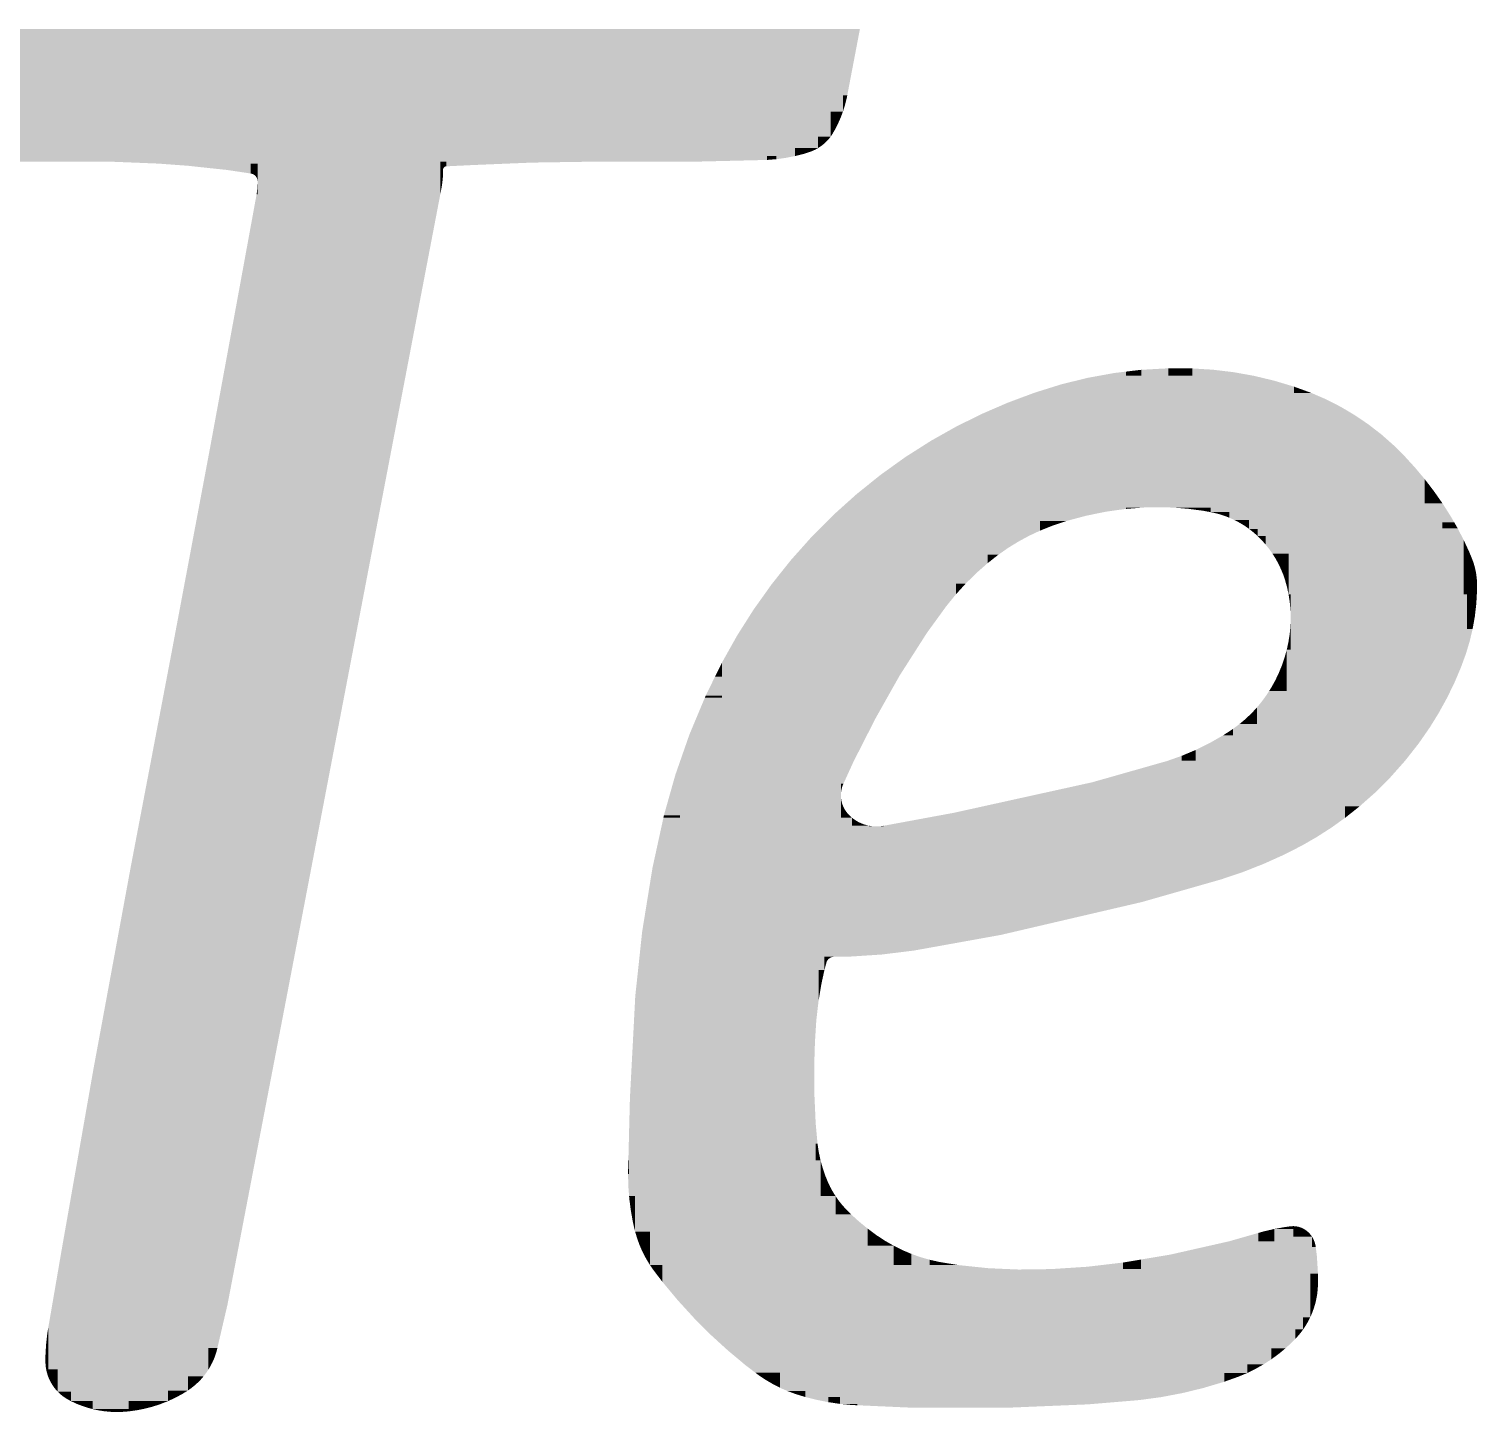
# Model space of a CAD drawing. Extents: x 149 to 8866, y 149 to 4853.
# Drawn here: x 5111.16 to 5149.4, y 4638.49 to 4675 of the extents above; entities that cross this region are included whole.
import ezdxf

# ---------------------------------------------------------------- set-up
doc = ezdxf.new("R2010")
doc.units = 0
doc.layers.add('L1D0', color=1, linetype='CONTINUOUS')

msp = doc.modelspace()

# ---------------------------------------------------------------- linework, layer by layer
at = {"layer": 'L1D0'}
for points in [[(5107.4, 4673.164), (5107.4, 4675), (5114.575, 4673.164), (5114.575, 4675)], [(5114.575, 4671.446), (5114.575, 4675), (5122.026, 4671.446), (5122.026, 4675)], [(5122.026, 4672.818), (5122.026, 4675), (5132.657, 4672.818), (5132.657, 4675)], [(5132.657, 4673.25), (5132.657, 4675), (5132.772, 4673.25), (5133.106, 4675)], [(5110.73, 4671.5), (5110.73, 4673.164), (5114.575, 4671.5), (5114.575, 4673.164)], [(5132.657, 4673.163), (5132.657, 4673.25), (5132.755, 4673.163), (5132.772, 4673.25)], [(5132.657, 4672.989), (5132.657, 4673.163), (5132.711, 4672.989), (5132.755, 4673.163)], [(5122.026, 4671.5), (5122.026, 4672.818), (5126.278, 4671.5), (5126.278, 4672.818)], [(5126.278, 4671.5), (5126.278, 4672.818), (5128.896, 4671.5), (5128.896, 4672.818)], [(5128.896, 4672.157), (5128.896, 4672.818), (5132.332, 4672.157), (5132.332, 4672.818)], [(5132.332, 4672.651), (5132.332, 4672.818), (5132.594, 4672.651), (5132.657, 4672.818)], [(5132.657, 4672.818), (5132.657, 4672.989), (5132.711, 4672.989)], [(5132.332, 4672.488), (5132.332, 4672.651), (5132.522, 4672.488), (5132.594, 4672.651)], [(5132.332, 4672.329), (5132.332, 4672.488), (5132.44, 4672.329), (5132.522, 4672.488)], [(5132.332, 4672.252), (5132.332, 4672.329), (5132.394, 4672.252), (5132.44, 4672.329)], [(5128.896, 4671.542), (5128.896, 4672.157), (5130.648, 4671.542), (5130.648, 4672.157)], [(5130.648, 4671.854), (5130.648, 4672.157), (5131.999, 4671.854), (5131.999, 4672.157)], [(5131.999, 4672.097), (5131.999, 4672.157), (5132.286, 4672.097), (5132.332, 4672.157)], [(5131.999, 4672.041), (5131.999, 4672.097), (5132.235, 4672.041), (5132.286, 4672.097)], [(5131.999, 4671.989), (5131.999, 4672.041), (5132.181, 4671.989), (5132.235, 4672.041)], [(5131.999, 4671.94), (5131.999, 4671.989), (5132.123, 4671.94), (5132.181, 4671.989)], [(5131.999, 4671.854), (5131.999, 4671.94), (5132.062, 4671.895), (5132.123, 4671.94)], [(5132.332, 4672.157), (5132.332, 4672.252), (5132.375, 4672.219), (5132.394, 4672.252)], [(5130.648, 4671.645), (5130.648, 4671.854), (5131.395, 4671.645), (5131.395, 4671.854)], [(5130.648, 4671.542), (5130.648, 4671.645), (5130.899, 4671.562), (5130.899, 4671.645)], [(5130.899, 4671.562), (5130.899, 4671.645), (5131.148, 4671.597), (5131.395, 4671.645)], [(5131.395, 4671.746), (5131.395, 4671.854), (5131.759, 4671.746), (5131.759, 4671.854)], [(5131.395, 4671.645), (5131.395, 4671.746), (5131.639, 4671.707), (5131.759, 4671.746)], [(5131.759, 4671.785), (5131.759, 4671.854), (5131.865, 4671.785), (5131.865, 4671.854)], [(5131.759, 4671.746), (5131.759, 4671.785), (5131.794, 4671.757), (5131.865, 4671.785)], [(5131.865, 4671.785), (5131.865, 4671.854), (5131.933, 4671.817), (5131.999, 4671.854)], [(5114.575, 4671.446), (5114.179, 4671.462), (5114.575, 4671.5), (5113.239, 4671.5)], [(5115.761, 4671.345), (5115.366, 4671.388), (5115.761, 4671.446), (5114.575, 4671.446)], [(5116.392, 4671.278), (5115.761, 4671.345), (5116.392, 4671.446), (5115.761, 4671.446)], [(5117.02, 4671.184), (5116.392, 4671.278), (5117.02, 4671.446), (5116.392, 4671.446)], [(5117.02, 4671.184), (5117.02, 4671.446), (5117.2, 4671.184), (5117.2, 4671.446)], [(5117.068, 4671.171), (5117.037, 4671.181), (5117.068, 4671.184), (5117.02, 4671.184)], [(5117.068, 4671.171), (5117.068, 4671.184), (5117.099, 4671.171), (5117.099, 4671.184)], [(5117.099, 4671.156), (5117.068, 4671.171), (5117.099, 4671.171)], [(5117.099, 4671.156), (5117.099, 4671.184), (5117.2, 4671.156), (5117.2, 4671.184)], [(5117.2, 4670.633), (5117.2, 4671.446), (5122.026, 4670.633), (5122.026, 4671.446)], [(5122.026, 4671.373), (5122.026, 4671.5), (5122.183, 4671.373), (5122.183, 4671.5)], [(5122.026, 4671.332), (5122.026, 4671.373), (5122.112, 4671.332), (5122.112, 4671.373)], [(5122.026, 4671.315), (5122.026, 4671.332), (5122.104, 4671.315), (5122.112, 4671.332)], [(5122.026, 4671.296), (5122.026, 4671.315), (5122.1, 4671.296), (5122.104, 4671.315)], [(5122.026, 4671.221), (5122.026, 4671.296), (5122.1, 4671.221), (5122.1, 4671.296)], [(5122.026, 4671.088), (5122.026, 4671.221), (5122.094, 4671.088), (5122.1, 4671.221)], [(5122.112, 4671.359), (5122.112, 4671.373), (5122.138, 4671.359), (5122.138, 4671.373)], [(5122.112, 4671.347), (5122.112, 4671.359), (5122.124, 4671.347), (5122.138, 4671.359)], [(5122.112, 4671.332), (5122.112, 4671.347), (5122.124, 4671.347)], [(5122.138, 4671.359), (5122.138, 4671.373), (5122.155, 4671.368), (5122.173, 4671.373)], [(5122.183, 4671.373), (5122.183, 4671.5), (5122.9, 4671.408), (5122.9, 4671.5)], [(5122.9, 4671.408), (5122.9, 4671.5), (5123.618, 4671.438), (5123.618, 4671.5)], [(5123.618, 4671.438), (5123.618, 4671.5), (5124.452, 4671.472), (5124.452, 4671.5)], [(5124.452, 4671.472), (5124.452, 4671.5), (5125.286, 4671.485), (5126.278, 4671.5)], [(5128.896, 4671.5), (5128.896, 4671.542), (5130.522, 4671.539), (5130.648, 4671.542)], [(5117.126, 4671.136), (5117.099, 4671.156), (5117.2, 4671.136), (5117.2, 4671.156)], [(5117.15, 4671.113), (5117.126, 4671.136), (5117.2, 4671.113), (5117.2, 4671.136)], [(5117.169, 4671.086), (5117.15, 4671.113), (5117.2, 4671.086), (5117.2, 4671.113)], [(5117.185, 4671.056), (5117.169, 4671.086), (5117.2, 4671.056), (5117.2, 4671.086)], [(5117.176, 4670.633), (5117.192, 4670.769), (5117.2, 4670.633), (5117.2, 4670.906)], [(5117.194, 4671.024), (5117.185, 4671.056), (5117.2, 4671.024), (5117.2, 4671.056)], [(5117.2, 4670.991), (5117.194, 4671.024), (5117.2, 4671.024)], [(5122.026, 4670.955), (5122.026, 4671.088), (5122.081, 4670.955), (5122.094, 4671.088)], [(5122.026, 4670.825), (5122.026, 4670.955), (5122.062, 4670.825), (5122.081, 4670.955)], [(5122.026, 4670.633), (5122.026, 4670.825), (5122.05, 4670.759), (5122.062, 4670.825)], [(5116.771, 4668.425), (5117.163, 4670.566), (5121.603, 4668.425), (5122.013, 4670.566)], [(5117.163, 4670.566), (5117.176, 4670.633), (5122.013, 4670.566), (5122.026, 4670.633)], [(5116.378, 4666.285), (5116.771, 4668.425), (5121.194, 4666.285), (5121.603, 4668.425)], [(5115.93, 4663.853), (5116.378, 4666.285), (5120.728, 4663.853), (5121.194, 4666.285)], [(5139.118, 4665.789), (5139.823, 4665.917), (5140.131, 4665.789), (5140.131, 4665.954)], [(5140.131, 4665.843), (5140.131, 4665.954), (5140.534, 4665.843), (5140.534, 4666.002)], [(5140.131, 4664.558), (5140.131, 4665.843), (5143.508, 4664.558), (5143.508, 4665.843)], [(5140.534, 4665.843), (5140.534, 4666.002), (5141.249, 4665.843), (5141.249, 4666.041)], [(5141.249, 4665.843), (5141.249, 4666.041), (5141.607, 4665.843), (5141.607, 4666.04)], [(5141.607, 4665.843), (5141.607, 4666.04), (5141.88, 4665.843), (5141.88, 4666.038)], [(5141.88, 4665.843), (5141.88, 4666.038), (5142.427, 4665.843), (5142.427, 4666.004)], [(5142.427, 4665.843), (5142.427, 4666.004), (5143.508, 4665.843), (5142.97, 4665.939)], [(5143.508, 4665.558), (5143.508, 4665.843), (5144.565, 4665.558), (5144.041, 4665.715)], [(5137.72, 4665.398), (5138.081, 4665.511), (5138.423, 4665.398), (5138.423, 4665.618)], [(5138.423, 4665.398), (5138.423, 4665.618), (5139.118, 4665.398), (5139.118, 4665.789)], [(5139.118, 4665.398), (5139.118, 4665.789), (5140.131, 4665.398), (5140.131, 4665.789)], [(5143.508, 4665.219), (5143.508, 4665.558), (5144.565, 4665.219), (5144.565, 4665.558)], [(5144.565, 4665.391), (5144.565, 4665.558), (5145.025, 4665.391), (5144.822, 4665.465)], [(5136.317, 4664.834), (5137.011, 4665.134), (5137.72, 4664.834), (5137.72, 4665.398)], [(5137.72, 4664.498), (5137.72, 4665.398), (5140.131, 4664.498), (5140.131, 4665.398)], [(5143.508, 4664.558), (5143.508, 4665.219), (5145.422, 4664.558), (5145.422, 4665.219)], [(5144.565, 4665.219), (5144.565, 4665.391), (5145.422, 4665.219), (5145.025, 4665.391)], [(5145.422, 4664.801), (5145.422, 4665.219), (5146.178, 4664.801), (5145.806, 4665.022)], [(5135.64, 4664.498), (5136.317, 4664.834), (5137.72, 4664.498), (5137.72, 4664.834)], [(5145.422, 4664.558), (5145.422, 4664.801), (5146.536, 4664.558), (5146.178, 4664.801)], [(5134.662, 4663.924), (5134.981, 4664.127), (5135.64, 4663.924), (5135.64, 4664.498)], [(5135.64, 4663.232), (5135.64, 4664.498), (5140.131, 4663.232), (5140.131, 4664.498)], [(5140.131, 4663.118), (5140.131, 4664.558), (5146.536, 4663.118), (5146.536, 4664.558)], [(5146.536, 4664.007), (5146.536, 4664.558), (5147.201, 4664.007), (5146.877, 4664.293)], [(5134.318, 4663.706), (5134.662, 4663.924), (5135.64, 4663.706), (5135.64, 4663.924)], [(5146.536, 4663.714), (5146.536, 4664.007), (5147.494, 4663.714), (5147.201, 4664.007)], [(5115.862, 4663.491), (5115.93, 4663.853), (5120.659, 4663.491), (5120.728, 4663.853)], [(5133.656, 4663.232), (5134.318, 4663.706), (5135.64, 4663.232), (5135.64, 4663.706)], [(5146.536, 4663.422), (5146.536, 4663.714), (5147.761, 4663.422), (5147.494, 4663.714)], [(5115.473, 4661.422), (5115.862, 4663.491), (5120.262, 4661.422), (5120.659, 4663.491)], [(5132.634, 4662.375), (5133.02, 4662.721), (5133.656, 4662.375), (5133.656, 4663.232)], [(5133.656, 4662.375), (5133.656, 4663.232), (5135.644, 4662.375), (5135.644, 4663.232)], [(5135.644, 4662.33), (5135.644, 4663.232), (5140.131, 4662.33), (5140.131, 4663.232)], [(5146.536, 4663.118), (5146.536, 4663.422), (5148.016, 4663.118), (5147.761, 4663.422)], [(5140.131, 4662.366), (5140.131, 4663.118), (5140.594, 4662.366), (5140.594, 4663.118)], [(5140.594, 4662.366), (5140.594, 4663.118), (5140.989, 4662.375), (5140.989, 4663.118)], [(5141.384, 4662.364), (5140.989, 4662.375), (5141.384, 4663.118), (5140.989, 4663.118)], [(5141.384, 4662.364), (5141.384, 4663.118), (5142.364, 4662.364), (5142.364, 4663.118)], [(5142.364, 4662.244), (5142.364, 4663.118), (5144.423, 4662.244), (5144.423, 4663.118)], [(5144.423, 4662.478), (5144.423, 4663.118), (5148.016, 4662.478), (5148.016, 4663.118)], [(5148.016, 4662.803), (5148.016, 4663.118), (5148.258, 4662.803), (5148.137, 4662.961)], [(5148.016, 4662.478), (5148.016, 4662.803), (5148.486, 4662.478), (5148.258, 4662.803)], [(5144.423, 4661.51), (5144.423, 4662.478), (5148.486, 4661.51), (5148.486, 4662.478)], [(5148.486, 4661.972), (5148.486, 4662.478), (5148.799, 4661.972), (5148.699, 4662.143)], [(5131.838, 4661.6), (5132.414, 4662.177), (5132.634, 4661.6), (5132.634, 4662.375)], [(5132.634, 4661.6), (5132.634, 4662.375), (5135.644, 4661.6), (5135.644, 4662.375)], [(5135.644, 4661.62), (5135.644, 4662.33), (5137.574, 4661.62), (5137.574, 4662.33)], [(5137.574, 4661.62), (5137.574, 4662.33), (5137.863, 4661.756), (5137.863, 4662.33)], [(5137.863, 4662.011), (5137.863, 4662.33), (5138.563, 4662.011), (5138.563, 4662.33)], [(5137.863, 4661.875), (5137.863, 4662.011), (5138.159, 4661.875), (5138.159, 4662.011)], [(5138.159, 4661.875), (5138.159, 4662.011), (5138.311, 4661.926), (5138.563, 4662.011)], [(5138.563, 4662.011), (5138.563, 4662.33), (5139.079, 4662.149), (5139.079, 4662.33)], [(5139.079, 4662.149), (5139.079, 4662.33), (5139.602, 4662.256), (5140.131, 4662.33)], [(5140.131, 4662.33), (5140.131, 4662.366), (5140.397, 4662.35), (5140.594, 4662.366)], [(5141.778, 4662.332), (5141.384, 4662.364), (5141.778, 4662.364)], [(5142.17, 4662.28), (5141.778, 4662.332), (5142.17, 4662.364), (5141.778, 4662.364)], [(5142.364, 4662.244), (5142.17, 4662.28), (5142.364, 4662.364), (5142.17, 4662.364)], [(5142.581, 4662.194), (5142.437, 4662.23), (5142.581, 4662.244), (5142.364, 4662.244)], [(5142.581, 4662.194), (5142.581, 4662.244), (5142.862, 4662.194), (5142.862, 4662.244)], [(5142.723, 4662.149), (5142.581, 4662.194), (5142.862, 4662.149), (5142.862, 4662.194)], [(5142.862, 4662.096), (5142.723, 4662.149), (5142.862, 4662.149)], [(5142.862, 4662.096), (5142.862, 4662.244), (5143.379, 4662.096), (5143.379, 4662.244)], [(5142.998, 4662.035), (5142.862, 4662.096), (5143.379, 4662.035), (5143.379, 4662.096)], [(5143.129, 4661.965), (5142.998, 4662.035), (5143.379, 4661.965), (5143.379, 4662.035)], [(5143.379, 4661.803), (5143.379, 4662.244), (5144.423, 4661.803), (5144.423, 4662.244)], [(5135.644, 4661.301), (5135.644, 4661.62), (5137.021, 4661.301), (5137.021, 4661.62)], [(5137.021, 4661.301), (5137.021, 4661.62), (5137.293, 4661.468), (5137.574, 4661.62)], [(5137.863, 4661.756), (5137.863, 4661.875), (5138.159, 4661.875)], [(5143.257, 4661.888), (5143.129, 4661.965), (5143.379, 4661.888), (5143.379, 4661.965)], [(5143.379, 4661.803), (5143.257, 4661.888), (5143.379, 4661.888)], [(5143.608, 4661.613), (5143.496, 4661.711), (5143.608, 4661.803), (5143.379, 4661.803)], [(5143.608, 4661.613), (5143.608, 4661.803), (5144.423, 4661.613), (5144.423, 4661.803)], [(5143.816, 4661.391), (5143.715, 4661.505), (5143.816, 4661.613), (5143.608, 4661.613)], [(5143.816, 4661.391), (5143.816, 4661.613), (5144.423, 4661.391), (5144.423, 4661.613)], [(5148.486, 4661.82), (5148.486, 4661.972), (5148.886, 4661.82), (5148.799, 4661.972)], [(5148.486, 4661.51), (5148.486, 4661.82), (5149.047, 4661.51), (5148.886, 4661.82)], [(5114.94, 4658.586), (5115.473, 4661.422), (5119.719, 4658.586), (5120.262, 4661.422)], [(5131.294, 4660.99), (5131.567, 4661.295), (5131.838, 4660.99), (5131.838, 4661.6)], [(5131.838, 4660.077), (5131.838, 4661.6), (5135.644, 4660.077), (5135.644, 4661.6)], [(5135.644, 4660.897), (5135.644, 4661.301), (5136.478, 4660.897), (5136.478, 4661.301)], [(5136.478, 4661.118), (5136.478, 4661.301), (5136.759, 4661.118), (5137.021, 4661.301)], [(5143.912, 4661.271), (5143.816, 4661.391), (5144.423, 4661.271), (5144.423, 4661.391)], [(5144, 4661.146), (5143.912, 4661.271), (5144.423, 4661.146), (5144.423, 4661.271)], [(5144.423, 4660.077), (5144.423, 4661.51), (5149.047, 4660.077), (5149.047, 4661.51)], [(5149.047, 4661.194), (5149.047, 4661.51), (5149.194, 4661.194)], [(5130.781, 4660.348), (5131.294, 4660.99), (5131.838, 4660.348), (5131.838, 4660.99)], [(5135.644, 4660.636), (5135.644, 4660.897), (5136.181, 4660.636), (5136.478, 4660.897)], [(5136.478, 4660.897), (5136.478, 4661.118), (5136.633, 4661.019), (5136.759, 4661.118)], [(5144.082, 4661.015), (5144, 4661.146), (5144.423, 4661.015), (5144.423, 4661.146)], [(5144.156, 4660.881), (5144.082, 4661.015), (5144.423, 4660.881), (5144.423, 4661.015)], [(5144.221, 4660.742), (5144.156, 4660.881), (5144.423, 4660.742), (5144.423, 4660.881)], [(5149.047, 4661.032), (5149.047, 4661.194), (5149.26, 4661.032), (5149.194, 4661.194)], [(5149.047, 4660.984), (5149.047, 4661.032), (5149.28, 4660.984), (5149.26, 4661.032)], [(5149.047, 4660.885), (5149.047, 4660.984), (5149.314, 4660.885), (5149.28, 4660.984)], [(5149.047, 4660.784), (5149.047, 4660.885), (5149.343, 4660.784), (5149.314, 4660.885)], [(5135.644, 4660.359), (5135.644, 4660.636), (5135.9, 4660.359), (5136.181, 4660.636)], [(5144.28, 4660.601), (5144.221, 4660.742), (5144.423, 4660.601), (5144.423, 4660.742)], [(5144.33, 4660.455), (5144.28, 4660.601), (5144.423, 4660.455), (5144.423, 4660.601)], [(5149.047, 4660.682), (5149.047, 4660.784), (5149.366, 4660.682), (5149.343, 4660.784)], [(5149.047, 4660.579), (5149.047, 4660.682), (5149.383, 4660.579), (5149.366, 4660.682)], [(5149.047, 4660.476), (5149.047, 4660.579), (5149.394, 4660.476), (5149.383, 4660.579)], [(5149.047, 4660.371), (5149.047, 4660.476), (5149.4, 4660.371), (5149.394, 4660.476)], [(5130.588, 4660.077), (5130.781, 4660.348), (5131.838, 4660.077), (5131.838, 4660.348)], [(5135.644, 4660.077), (5135.644, 4660.359), (5135.9, 4660.359)], [(5144.35, 4660.382), (5144.33, 4660.455), (5144.423, 4660.382), (5144.423, 4660.455)], [(5144.379, 4660.281), (5144.35, 4660.382), (5144.423, 4660.281), (5144.423, 4660.382)], [(5144.423, 4660.077), (5144.379, 4660.281), (5144.423, 4660.281)], [(5149.047, 4660.152), (5149.047, 4660.371), (5149.4, 4660.152), (5149.4, 4660.371)], [(5149.047, 4660.077), (5149.047, 4660.152), (5149.395, 4660.077), (5149.4, 4660.152)], [(5129.865, 4658.988), (5130.305, 4659.681), (5130.588, 4658.988), (5130.588, 4660.077)], [(5130.588, 4658.988), (5130.588, 4660.077), (5134.831, 4658.988), (5134.831, 4660.077)], [(5134.831, 4660.066), (5134.831, 4660.077), (5135.634, 4660.066), (5135.644, 4660.077)], [(5134.831, 4659.76), (5134.831, 4660.066), (5135.385, 4659.76), (5135.634, 4660.066)], [(5134.831, 4659.599), (5134.831, 4659.76), (5135.269, 4659.599), (5135.385, 4659.76)], [(5144.455, 4659.87), (5144.423, 4660.077), (5144.48, 4659.87), (5144.48, 4660.077)], [(5144.474, 4659.662), (5144.455, 4659.87), (5144.48, 4659.662), (5144.48, 4659.87)], [(5144.48, 4658.612), (5144.48, 4660.077), (5149.139, 4658.612), (5149.139, 4660.077)], [(5149.139, 4659.819), (5149.139, 4660.077), (5149.38, 4659.819), (5149.395, 4660.077)], [(5149.139, 4659.487), (5149.139, 4659.819), (5149.342, 4659.487), (5149.38, 4659.819)], [(5134.831, 4658.988), (5134.831, 4659.599), (5134.876, 4659.058), (5135.269, 4659.599)], [(5144.455, 4659.034), (5144.473, 4659.243), (5144.48, 4659.034), (5144.48, 4659.452)], [(5144.48, 4659.452), (5144.474, 4659.662), (5144.48, 4659.662)], [(5149.139, 4659.158), (5149.139, 4659.487), (5149.283, 4659.158), (5149.342, 4659.487)], [(5129.463, 4658.272), (5129.865, 4658.988), (5133.826, 4658.272), (5133.826, 4658.988)], [(5133.826, 4657.347), (5133.826, 4658.988), (5134.155, 4657.93), (5134.831, 4658.988)], [(5144.438, 4658.932), (5144.455, 4659.034), (5144.48, 4658.932), (5144.48, 4659.034)], [(5149.139, 4658.612), (5149.139, 4659.158), (5149.206, 4658.834), (5149.283, 4659.158)], [(5114.49, 4656.223), (5114.94, 4658.586), (5119.266, 4656.223), (5119.719, 4658.586)], [(5144.248, 4658.199), (5144.318, 4658.404), (5144.376, 4658.199), (5144.376, 4658.612)], [(5144.376, 4658.612), (5144.422, 4658.824), (5144.48, 4658.612), (5144.48, 4658.824)], [(5144.376, 4657.093), (5144.376, 4658.612), (5148.472, 4657.093), (5148.472, 4658.612)], [(5144.422, 4658.824), (5144.438, 4658.932), (5144.48, 4658.824), (5144.48, 4658.932)], [(5148.472, 4658.514), (5148.472, 4658.612), (5149.11, 4658.514), (5149.139, 4658.612)], [(5129.282, 4657.904), (5129.463, 4658.272), (5129.463, 4657.904)], [(5129.463, 4657.347), (5129.463, 4658.272), (5133.826, 4657.347), (5133.826, 4658.272)], [(5144.166, 4657.998), (5144.248, 4658.199), (5144.376, 4657.998), (5144.376, 4658.199)], [(5148.472, 4658.358), (5148.472, 4658.514), (5149.053, 4658.358), (5149.11, 4658.514)], [(5148.472, 4658.148), (5148.472, 4658.358), (5148.976, 4658.148), (5149.053, 4658.358)], [(5129.035, 4657.402), (5129.282, 4657.904), (5129.463, 4657.402), (5129.463, 4657.904)], [(5143.968, 4657.613), (5144.073, 4657.803), (5144.376, 4657.613), (5144.376, 4657.803)], [(5144.073, 4657.803), (5144.166, 4657.998), (5144.376, 4657.803), (5144.376, 4657.998)], [(5148.472, 4657.737), (5148.472, 4658.148), (5148.802, 4657.737), (5148.976, 4658.148)], [(5143.729, 4657.259), (5143.853, 4657.431), (5144.376, 4657.259), (5144.376, 4657.431)], [(5143.853, 4657.431), (5143.91, 4657.522), (5144.376, 4657.431), (5144.376, 4657.522)], [(5143.91, 4657.522), (5143.968, 4657.613), (5144.376, 4657.522), (5144.376, 4657.613)], [(5148.472, 4657.093), (5148.472, 4657.737), (5148.606, 4657.336), (5148.802, 4657.737)], [(5128.603, 4656.37), (5129.012, 4657.347), (5132.936, 4656.37), (5132.936, 4657.347)], [(5129.012, 4657.347), (5129.035, 4657.402), (5129.463, 4657.347), (5129.463, 4657.402)], [(5132.936, 4655.656), (5132.936, 4657.347), (5133.514, 4656.792), (5133.826, 4657.347)], [(5143.294, 4656.789), (5143.449, 4656.937), (5143.594, 4656.789), (5143.594, 4657.093)], [(5143.594, 4657.093), (5143.729, 4657.259), (5144.376, 4657.093), (5144.376, 4657.259)], [(5143.594, 4655.681), (5143.594, 4657.093), (5147.501, 4655.681), (5147.501, 4657.093)], [(5147.501, 4656.946), (5147.501, 4657.093), (5148.391, 4656.946), (5148.472, 4657.093)], [(5142.96, 4656.524), (5143.131, 4656.651), (5143.594, 4656.524), (5143.594, 4656.651)], [(5143.131, 4656.651), (5143.294, 4656.789), (5143.594, 4656.651), (5143.594, 4656.789)], [(5147.501, 4656.566), (5147.501, 4656.946), (5148.157, 4656.566), (5148.391, 4656.946)], [(5128.354, 4655.656), (5128.603, 4656.37), (5132.936, 4655.656), (5132.936, 4656.37)], [(5141.975, 4655.967), (5142.343, 4656.149), (5142.699, 4655.967), (5142.699, 4656.352)], [(5142.699, 4656.352), (5142.87, 4656.465), (5142.96, 4656.352), (5142.96, 4656.524)], [(5142.699, 4655.967), (5142.699, 4656.352), (5143.594, 4655.967), (5143.594, 4656.352)], [(5142.96, 4656.352), (5142.96, 4656.524), (5143.594, 4656.352), (5143.594, 4656.524)], [(5147.501, 4656.383), (5147.501, 4656.566), (5148.03, 4656.383), (5148.157, 4656.566)], [(5147.501, 4655.681), (5147.501, 4656.383), (5147.863, 4656.142), (5148.03, 4656.383)], [(5114.4, 4655.75), (5114.49, 4656.223), (5119.175, 4655.75), (5119.266, 4656.223)], [(5141.597, 4655.681), (5141.597, 4655.808), (5141.975, 4655.681), (5141.975, 4655.967)], [(5141.975, 4655.681), (5141.975, 4655.967), (5143.594, 4655.681), (5143.594, 4655.967)], [(5113.855, 4652.891), (5114.4, 4655.75), (5118.628, 4652.891), (5119.175, 4655.75)], [(5128.07, 4654.733), (5128.234, 4655.313), (5128.354, 4654.733), (5128.354, 4655.656)], [(5128.354, 4654.174), (5128.354, 4655.656), (5132.605, 4654.174), (5132.605, 4655.656)], [(5132.605, 4655.076), (5132.605, 4655.656), (5132.671, 4655.076), (5132.936, 4655.656)], [(5139.239, 4655.112), (5141.013, 4655.616), (5141.013, 4655.112)], [(5141.013, 4655.616), (5141.211, 4655.672), (5141.597, 4655.616), (5141.597, 4655.808)], [(5141.013, 4655.112), (5141.013, 4655.616), (5141.597, 4655.112), (5141.597, 4655.616)], [(5141.597, 4654.174), (5141.597, 4655.681), (5145.916, 4654.174), (5145.916, 4655.681)], [(5145.916, 4655.243), (5145.916, 4655.681), (5147.112, 4655.243), (5147.501, 4655.681)], [(5137.438, 4654.174), (5137.438, 4654.715), (5139.239, 4654.174), (5139.239, 4655.112)], [(5139.239, 4654.174), (5139.239, 4655.112), (5141.597, 4654.174), (5141.597, 4655.112)], [(5145.916, 4654.828), (5145.916, 4655.243), (5146.697, 4654.828), (5147.112, 4655.243)], [(5127.93, 4654.236), (5128.07, 4654.733), (5128.354, 4654.236), (5128.354, 4654.733)], [(5132.605, 4655.047), (5132.605, 4655.076), (5132.658, 4655.047), (5132.671, 4655.076)], [(5132.605, 4654.986), (5132.605, 4655.047), (5132.637, 4654.986), (5132.658, 4655.047)], [(5132.605, 4654.924), (5132.605, 4654.986), (5132.62, 4654.924), (5132.637, 4654.986)], [(5132.605, 4654.797), (5132.605, 4654.924), (5132.61, 4654.861), (5132.62, 4654.924)], [(5132.605, 4654.606), (5132.605, 4654.733), (5132.622, 4654.606), (5132.611, 4654.669)], [(5145.916, 4654.634), (5145.916, 4654.828), (5146.477, 4654.634), (5146.697, 4654.828)], [(5132.605, 4654.543), (5132.605, 4654.606), (5132.639, 4654.543), (5132.622, 4654.606)], [(5132.605, 4654.483), (5132.605, 4654.543), (5132.661, 4654.483), (5132.639, 4654.543)], [(5132.605, 4654.425), (5132.605, 4654.483), (5132.688, 4654.425), (5132.661, 4654.483)], [(5132.605, 4654.37), (5132.605, 4654.425), (5132.72, 4654.37), (5132.688, 4654.425)], [(5132.605, 4654.317), (5132.605, 4654.37), (5132.758, 4654.317), (5132.72, 4654.37)], [(5134.87, 4654.174), (5135.59, 4654.307), (5137.438, 4654.174), (5137.438, 4654.715)], [(5145.916, 4654.481), (5145.916, 4654.634), (5146.304, 4654.481), (5146.477, 4654.634)], [(5145.916, 4654.174), (5145.916, 4654.481), (5145.942, 4654.193), (5146.304, 4654.481)], [(5127.629, 4652.855), (5127.811, 4653.689), (5127.917, 4652.855), (5127.917, 4654.174)], [(5127.917, 4654.174), (5127.93, 4654.236), (5128.354, 4654.174), (5128.354, 4654.236)], [(5127.917, 4652.855), (5127.917, 4654.174), (5132.9, 4652.855), (5132.9, 4654.174)], [(5132.605, 4654.245), (5132.605, 4654.317), (5132.758, 4654.245), (5132.758, 4654.317)], [(5132.605, 4654.174), (5132.605, 4654.245), (5132.822, 4654.174), (5132.822, 4654.245)], [(5132.758, 4654.245), (5132.758, 4654.317), (5132.822, 4654.245), (5132.799, 4654.267)], [(5132.822, 4654.174), (5132.822, 4654.245), (5132.9, 4654.174), (5132.846, 4654.22)], [(5132.9, 4654.131), (5132.9, 4654.174), (5132.956, 4654.131)], [(5132.9, 4654.092), (5132.9, 4654.131), (5133.015, 4654.092), (5132.956, 4654.131)], [(5132.9, 4654.058), (5132.9, 4654.092), (5133.077, 4654.058), (5133.015, 4654.092)], [(5132.9, 4654.028), (5132.9, 4654.058), (5133.141, 4654.028), (5133.077, 4654.058)], [(5132.9, 4653.965), (5132.9, 4654.028), (5133.141, 4653.965), (5133.141, 4654.028)], [(5132.9, 4652.855), (5132.9, 4653.965), (5133.343, 4652.855), (5133.343, 4653.965)], [(5133.141, 4654.003), (5133.141, 4654.028), (5133.207, 4654.003)], [(5133.141, 4653.965), (5133.141, 4654.003), (5133.207, 4653.965), (5133.207, 4654.003)], [(5133.207, 4653.965), (5133.207, 4654.003), (5133.274, 4653.965), (5133.274, 4653.982)], [(5133.274, 4653.965), (5133.274, 4653.982), (5133.343, 4653.965)], [(5133.343, 4653.945), (5133.343, 4653.965), (5133.413, 4653.945), (5133.413, 4653.954)], [(5133.729, 4652.855), (5133.729, 4653.963), (5134.87, 4652.855), (5134.87, 4654.174)], [(5134.87, 4652.855), (5134.87, 4654.174), (5136.825, 4652.855), (5136.825, 4654.174)], [(5136.825, 4652.555), (5136.825, 4654.174), (5142.665, 4652.555), (5142.665, 4654.174)], [(5142.665, 4653.336), (5142.665, 4654.174), (5144.57, 4653.336), (5144.57, 4654.174)], [(5144.57, 4653.922), (5144.57, 4654.174), (5145.566, 4653.922), (5145.916, 4654.174)], [(5133.343, 4652.855), (5133.343, 4653.945), (5133.553, 4652.855), (5133.553, 4653.945)], [(5133.413, 4653.945), (5133.413, 4653.954), (5133.553, 4653.945), (5133.483, 4653.947)], [(5133.553, 4653.945), (5133.624, 4653.948), (5133.624, 4653.945)], [(5133.553, 4652.855), (5133.553, 4653.945), (5133.729, 4652.855), (5133.729, 4653.945)], [(5133.624, 4653.945), (5133.624, 4653.948), (5133.694, 4653.945), (5133.694, 4653.957)], [(5133.694, 4653.945), (5133.694, 4653.957), (5133.729, 4653.945), (5133.729, 4653.963)], [(5144.57, 4653.672), (5144.57, 4653.922), (5145.177, 4653.672), (5145.566, 4653.922)], [(5144.57, 4653.336), (5144.57, 4653.672), (5144.777, 4653.441), (5145.177, 4653.672)], [(5142.665, 4652.96), (5142.665, 4653.336), (5143.771, 4652.96), (5143.771, 4653.336)], [(5143.771, 4652.96), (5143.771, 4653.336), (5144.308, 4653.202), (5144.57, 4653.336)], [(5113.327, 4650.029), (5113.855, 4652.891), (5118.08, 4650.029), (5118.628, 4652.891)], [(5127.356, 4651.168), (5127.629, 4652.855), (5132.169, 4651.168), (5132.169, 4652.855)], [(5132.169, 4651.082), (5132.169, 4652.855), (5136.825, 4651.082), (5136.825, 4652.855)], [(5142.665, 4652.555), (5142.665, 4652.96), (5143.223, 4652.744), (5143.771, 4652.96)], [(5136.825, 4651.95), (5136.825, 4652.555), (5140.55, 4651.95), (5140.55, 4652.555)], [(5140.55, 4651.95), (5140.55, 4652.555), (5142.383, 4652.474), (5142.665, 4652.555)], [(5136.825, 4651.082), (5136.825, 4651.95), (5138.694, 4651.518), (5140.55, 4651.95)], [(5127.248, 4650.156), (5127.356, 4651.168), (5132.169, 4650.156), (5132.169, 4651.168)], [(5132.169, 4650.668), (5132.169, 4651.082), (5134.523, 4650.668), (5134.523, 4651.082)], [(5134.523, 4650.668), (5134.523, 4651.082), (5134.937, 4650.742), (5136.825, 4651.082)], [(5132.169, 4650.51), (5132.169, 4650.668), (5132.846, 4650.51), (5132.846, 4650.668)], [(5132.846, 4650.51), (5132.846, 4650.668), (5133.686, 4650.565), (5133.686, 4650.668)], [(5133.686, 4650.565), (5133.686, 4650.668), (5134.523, 4650.668)], [(5127.167, 4649.33), (5127.174, 4649.469), (5127.248, 4649.33), (5127.248, 4650.156)], [(5127.248, 4649.33), (5127.248, 4650.156), (5132.012, 4649.33), (5132.012, 4650.156)], [(5132.012, 4649.774), (5132.012, 4650.156), (5132.086, 4649.774), (5132.169, 4650.156)], [(5132.169, 4650.46), (5132.169, 4650.51), (5132.295, 4650.46), (5132.295, 4650.51)], [(5132.169, 4650.44), (5132.169, 4650.46), (5132.272, 4650.44), (5132.295, 4650.46)], [(5132.169, 4650.415), (5132.169, 4650.44), (5132.251, 4650.415), (5132.272, 4650.44)], [(5132.169, 4650.389), (5132.169, 4650.415), (5132.235, 4650.389), (5132.251, 4650.415)], [(5132.169, 4650.36), (5132.169, 4650.389), (5132.223, 4650.36), (5132.235, 4650.389)], [(5132.169, 4650.345), (5132.169, 4650.36), (5132.219, 4650.345), (5132.223, 4650.36)], [(5132.169, 4650.156), (5132.169, 4650.345), (5132.219, 4650.345)], [(5132.295, 4650.491), (5132.295, 4650.51), (5132.349, 4650.491), (5132.349, 4650.51)], [(5132.295, 4650.46), (5132.295, 4650.491), (5132.321, 4650.478), (5132.349, 4650.491)], [(5132.349, 4650.491), (5132.349, 4650.51), (5132.379, 4650.5), (5132.379, 4650.51)], [(5132.379, 4650.5), (5132.379, 4650.51), (5132.41, 4650.505), (5132.41, 4650.51)], [(5132.41, 4650.505), (5132.41, 4650.51), (5132.425, 4650.506), (5132.425, 4650.51)], [(5132.425, 4650.506), (5132.425, 4650.51), (5132.846, 4650.51)], [(5113.201, 4649.345), (5113.327, 4650.029), (5117.949, 4649.345), (5118.08, 4650.029)], [(5132.012, 4649.33), (5132.012, 4649.774), (5132.054, 4649.581), (5132.086, 4649.774)], [(5112.864, 4647.521), (5113.201, 4649.345), (5117.598, 4647.521), (5117.949, 4649.345)], [(5127.112, 4648.268), (5127.13, 4648.616), (5127.167, 4648.268), (5127.167, 4649.33)], [(5127.167, 4648.268), (5127.167, 4649.33), (5131.919, 4648.268), (5131.919, 4649.33)], [(5131.919, 4648.823), (5131.919, 4649.33), (5131.954, 4648.823), (5132.012, 4649.33)], [(5131.919, 4648.268), (5131.919, 4648.823), (5131.938, 4648.568), (5131.954, 4648.823)], [(5127.042, 4646.944), (5127.112, 4648.268), (5127.112, 4646.944)], [(5127.112, 4646.944), (5127.112, 4648.268), (5131.9, 4646.944), (5131.9, 4648.268)], [(5131.9, 4647.667), (5131.9, 4648.268), (5131.919, 4648.268)], [(5112.423, 4645.009), (5112.864, 4647.521), (5117.115, 4645.009), (5117.598, 4647.521)], [(5127.016, 4646.101), (5127.033, 4646.773), (5127.042, 4646.101), (5127.042, 4646.944)], [(5127.042, 4646.101), (5127.042, 4646.944), (5131.9, 4646.101), (5131.9, 4646.944)], [(5131.9, 4646.101), (5131.9, 4646.944), (5131.938, 4646.101)], [(5126.992, 4645.135), (5127.016, 4646.101), (5131.938, 4645.135), (5131.938, 4646.101)], [(5131.938, 4645.57), (5131.938, 4646.101), (5131.986, 4645.57), (5131.976, 4645.681)], [(5131.938, 4645.352), (5131.938, 4645.57), (5132.019, 4645.352), (5131.986, 4645.57)], [(5131.938, 4645.135), (5131.938, 4645.352), (5132.065, 4645.135), (5132.019, 4645.352)], [(5112.045, 4642.864), (5112.423, 4645.009), (5116.703, 4642.864), (5117.115, 4645.009)], [(5126.983, 4644.768), (5126.987, 4644.927), (5127.011, 4644.768), (5127.011, 4644.927)], [(5126.987, 4644.927), (5126.992, 4645.135), (5127.011, 4644.927), (5127.011, 4645.135)], [(5127.011, 4644.186), (5127.011, 4645.135), (5132.065, 4644.186), (5132.065, 4645.135)], [(5132.065, 4644.921), (5132.065, 4645.135), (5132.125, 4644.921)], [(5132.065, 4644.712), (5132.065, 4644.921), (5132.197, 4644.712), (5132.125, 4644.921)], [(5127.011, 4644.186), (5126.991, 4644.448), (5127.011, 4644.768), (5126.983, 4644.768)], [(5132.065, 4644.61), (5132.065, 4644.712), (5132.239, 4644.61), (5132.197, 4644.712)], [(5132.065, 4644.546), (5132.065, 4644.61), (5132.265, 4644.546), (5132.239, 4644.61)], [(5132.065, 4644.423), (5132.065, 4644.546), (5132.324, 4644.423), (5132.265, 4644.546)], [(5132.065, 4644.302), (5132.065, 4644.423), (5132.39, 4644.302), (5132.324, 4644.423)], [(5127.015, 4644.129), (5127.011, 4644.186), (5127.169, 4644.129), (5127.169, 4644.186)], [(5127.056, 4643.812), (5127.015, 4644.129), (5127.169, 4643.812), (5127.169, 4644.129)], [(5127.169, 4643.252), (5127.169, 4644.186), (5132.463, 4643.252), (5132.463, 4644.186)], [(5132.065, 4644.186), (5132.065, 4644.302), (5132.463, 4644.186), (5132.39, 4644.302)], [(5132.463, 4643.966), (5132.463, 4644.186), (5132.627, 4643.966), (5132.541, 4644.073)], [(5127.112, 4643.497), (5127.056, 4643.812), (5127.169, 4643.497), (5127.169, 4643.812)], [(5132.463, 4643.863), (5132.463, 4643.966), (5132.717, 4643.863), (5132.627, 4643.966)], [(5132.463, 4643.814), (5132.463, 4643.863), (5132.765, 4643.814), (5132.717, 4643.863)], [(5132.463, 4643.709), (5132.463, 4643.814), (5132.868, 4643.709), (5132.765, 4643.814)], [(5132.463, 4643.512), (5132.463, 4643.709), (5133.085, 4643.512), (5132.868, 4643.709)], [(5127.169, 4643.252), (5127.148, 4643.341), (5127.169, 4643.497), (5127.112, 4643.497)], [(5132.463, 4643.326), (5132.463, 4643.512), (5133.313, 4643.326), (5133.085, 4643.512)], [(5132.463, 4642.875), (5132.463, 4643.326), (5133.313, 4642.875), (5133.313, 4643.326)], [(5133.313, 4643.071), (5133.313, 4643.326), (5133.672, 4643.071), (5133.549, 4643.151)], [(5143.625, 4643.214), (5143.764, 4643.254), (5144.046, 4643.214), (5144.046, 4643.319)], [(5144.046, 4643.319), (5144.331, 4643.37), (5144.331, 4643.319)], [(5144.046, 4643.12), (5144.046, 4643.319), (5144.553, 4643.12), (5144.553, 4643.319)], [(5144.331, 4643.37), (5144.475, 4643.389), (5144.475, 4643.37)], [(5144.331, 4643.319), (5144.331, 4643.37), (5144.553, 4643.319), (5144.553, 4643.37)], [(5144.475, 4643.37), (5144.475, 4643.389), (5144.501, 4643.37), (5144.501, 4643.392)], [(5144.501, 4643.37), (5144.501, 4643.392), (5144.553, 4643.37), (5144.553, 4643.394)], [(5144.553, 4643.383), (5144.553, 4643.394), (5144.657, 4643.383), (5144.605, 4643.391)], [(5144.553, 4643.333), (5144.553, 4643.383), (5144.657, 4643.333), (5144.657, 4643.383)], [(5144.553, 4643.261), (5144.553, 4643.333), (5144.805, 4643.261), (5144.805, 4643.333)], [(5144.553, 4643.12), (5144.553, 4643.261), (5144.913, 4643.12), (5144.913, 4643.261)], [(5144.657, 4643.354), (5144.657, 4643.383), (5144.757, 4643.354), (5144.708, 4643.371)], [(5144.657, 4643.333), (5144.657, 4643.354), (5144.805, 4643.333), (5144.757, 4643.354)], [(5144.805, 4643.307), (5144.805, 4643.333), (5144.85, 4643.307)], [(5144.805, 4643.277), (5144.805, 4643.307), (5144.893, 4643.277), (5144.85, 4643.307)], [(5144.805, 4643.261), (5144.805, 4643.277), (5144.913, 4643.261), (5144.893, 4643.277)], [(5144.913, 4643.205), (5144.913, 4643.261), (5144.973, 4643.205), (5144.934, 4643.243)], [(5127.222, 4643.074), (5127.169, 4643.252), (5127.564, 4643.074), (5127.564, 4643.252)], [(5127.285, 4642.901), (5127.222, 4643.074), (5127.564, 4642.901), (5127.564, 4643.074)], [(5127.358, 4642.731), (5127.285, 4642.901), (5127.564, 4642.731), (5127.564, 4642.901)], [(5127.564, 4642.365), (5127.564, 4643.252), (5132.463, 4642.365), (5132.463, 4643.252)], [(5133.313, 4642.875), (5133.313, 4643.071), (5133.672, 4642.875), (5133.672, 4643.071)], [(5133.672, 4642.875), (5133.672, 4643.071), (5133.999, 4642.875), (5133.778, 4643.002)], [(5140.525, 4642.512), (5141.309, 4642.644), (5142.861, 4642.512), (5142.861, 4642.995)], [(5142.861, 4642.995), (5143.625, 4643.214), (5143.625, 4642.995)], [(5142.861, 4642.842), (5142.861, 4642.995), (5144.046, 4642.842), (5144.046, 4642.995)], [(5143.625, 4642.995), (5143.625, 4643.214), (5144.046, 4642.995), (5144.046, 4643.214)], [(5144.046, 4642.842), (5144.046, 4643.12), (5145.04, 4642.842), (5145.04, 4643.12)], [(5144.913, 4643.164), (5144.913, 4643.205), (5145.008, 4643.164), (5144.973, 4643.205)], [(5144.913, 4643.12), (5144.913, 4643.164), (5145.04, 4643.12), (5145.008, 4643.164)], [(5145.04, 4643.025), (5145.04, 4643.12), (5145.092, 4643.025), (5145.068, 4643.073)], [(5145.04, 4642.974), (5145.04, 4643.025), (5145.112, 4642.974), (5145.092, 4643.025)], [(5145.04, 4642.922), (5145.04, 4642.974), (5145.127, 4642.922), (5145.112, 4642.974)], [(5145.04, 4642.869), (5145.04, 4642.922), (5145.138, 4642.869), (5145.127, 4642.922)], [(5111.779, 4641.317), (5112.045, 4642.864), (5116.406, 4641.317), (5116.406, 4642.864)], [(5116.406, 4641.317), (5116.406, 4642.864), (5116.627, 4642.469), (5116.703, 4642.864)], [(5127.442, 4642.567), (5127.358, 4642.731), (5127.564, 4642.567), (5127.564, 4642.731)], [(5127.564, 4642.365), (5127.536, 4642.407), (5127.564, 4642.567), (5127.442, 4642.567)], [(5132.463, 4642.365), (5132.463, 4642.875), (5133.999, 4642.365), (5133.999, 4642.875)], [(5133.999, 4642.663), (5133.999, 4642.875), (5134.46, 4642.663), (5134.226, 4642.762)], [(5133.999, 4642.365), (5133.999, 4642.663), (5134.46, 4642.365), (5134.46, 4642.663)], [(5134.46, 4642.507), (5134.46, 4642.663), (5134.944, 4642.507), (5134.699, 4642.577)], [(5134.46, 4642.365), (5134.46, 4642.507), (5134.944, 4642.365), (5134.944, 4642.507)], [(5134.944, 4642.43), (5134.944, 4642.507), (5135.317, 4642.43), (5135.191, 4642.451)], [(5140.056, 4642.26), (5140.056, 4642.433), (5140.525, 4642.26), (5140.525, 4642.512)], [(5140.525, 4642.136), (5140.525, 4642.512), (5142.861, 4642.136), (5142.861, 4642.512)], [(5142.861, 4642.136), (5142.861, 4642.842), (5145.142, 4642.136), (5145.142, 4642.842)], [(5145.04, 4642.842), (5145.04, 4642.869), (5145.142, 4642.842), (5145.138, 4642.869)], [(5145.142, 4642.136), (5145.142, 4642.842), (5145.2, 4642.136), (5145.171, 4642.608)], [(5127.638, 4642.254), (5127.564, 4642.365), (5127.888, 4642.254), (5127.888, 4642.365)], [(5127.694, 4642.181), (5127.638, 4642.254), (5127.888, 4642.181), (5127.888, 4642.254)], [(5127.888, 4641.926), (5127.694, 4642.181), (5127.888, 4642.181)], [(5127.888, 4641.926), (5127.888, 4642.365), (5129.176, 4641.926), (5129.176, 4642.365)], [(5129.176, 4640.516), (5129.176, 4642.365), (5135.709, 4640.516), (5135.709, 4642.365)], [(5134.944, 4642.365), (5134.944, 4642.43), (5135.317, 4642.365), (5135.317, 4642.43)], [(5135.317, 4642.365), (5135.317, 4642.43), (5135.709, 4642.365)], [(5135.709, 4642.248), (5135.709, 4642.365), (5137.291, 4642.248), (5136.498, 4642.283)], [(5135.709, 4640.989), (5135.709, 4642.248), (5137.291, 4640.989), (5137.291, 4642.248)], [(5137.291, 4642.248), (5137.688, 4642.253), (5138.163, 4642.248), (5138.163, 4642.26)], [(5137.291, 4640.989), (5137.291, 4642.248), (5138.163, 4640.989), (5138.163, 4642.248)], [(5138.163, 4642.26), (5139.112, 4642.322), (5139.112, 4642.26)], [(5138.163, 4640.989), (5138.163, 4642.26), (5140.525, 4640.989), (5140.525, 4642.26)], [(5139.112, 4642.26), (5139.112, 4642.322), (5140.056, 4642.26), (5140.056, 4642.433)], [(5140.525, 4640.989), (5140.525, 4642.136), (5144.997, 4640.989), (5144.997, 4642.136)], [(5144.997, 4641.838), (5144.997, 4642.136), (5145.2, 4641.838), (5145.2, 4642.136)], [(5128.3, 4641.433), (5127.888, 4641.926), (5129.176, 4641.433), (5129.176, 4641.926)], [(5144.997, 4641.712), (5144.997, 4641.838), (5145.192, 4641.712), (5145.2, 4641.838)], [(5129.176, 4640.516), (5128.733, 4640.959), (5129.176, 4641.433), (5128.3, 4641.433)], [(5144.997, 4641.588), (5144.997, 4641.712), (5145.178, 4641.588), (5145.192, 4641.712)], [(5144.997, 4641.464), (5144.997, 4641.588), (5145.156, 4641.464), (5145.178, 4641.588)], [(5144.997, 4641.342), (5144.997, 4641.464), (5145.127, 4641.342), (5145.156, 4641.464)], [(5111.676, 4640.718), (5111.779, 4641.317), (5116.266, 4640.718), (5116.406, 4641.317)], [(5135.709, 4638.802), (5135.709, 4640.989), (5140.484, 4638.802), (5140.484, 4640.989)], [(5140.484, 4639.876), (5140.484, 4640.989), (5143.966, 4639.876), (5143.966, 4640.989)], [(5143.966, 4640.665), (5143.966, 4640.989), (5144.807, 4640.665), (5144.807, 4640.989)], [(5144.807, 4640.877), (5144.807, 4640.989), (5144.94, 4640.877), (5144.997, 4640.989)], [(5144.997, 4641.222), (5144.997, 4641.342), (5145.09, 4641.222), (5145.127, 4641.342)], [(5144.997, 4640.989), (5144.997, 4641.222), (5145.047, 4641.104), (5145.09, 4641.222)], [(5111.617, 4640.274), (5111.651, 4640.571), (5111.676, 4640.274), (5111.676, 4640.718)], [(5111.676, 4639.609), (5111.676, 4640.718), (5115.905, 4639.609), (5115.905, 4640.718)], [(5115.905, 4640.175), (5115.905, 4640.718), (5116.14, 4640.175), (5116.266, 4640.718)], [(5143.966, 4640.424), (5143.966, 4640.665), (5144.606, 4640.424), (5144.606, 4640.665)], [(5144.606, 4640.564), (5144.606, 4640.665), (5144.732, 4640.564), (5144.807, 4640.665)], [(5144.807, 4640.665), (5144.807, 4640.877), (5144.877, 4640.769), (5144.94, 4640.877)], [(5111.6, 4639.975), (5111.617, 4640.274), (5111.676, 4639.975), (5111.676, 4640.274)], [(5129.628, 4640.104), (5129.176, 4640.516), (5130.341, 4640.104), (5130.341, 4640.516)], [(5130.341, 4639.528), (5130.341, 4640.516), (5132.576, 4639.528), (5132.576, 4640.516)], [(5132.576, 4638.702), (5132.576, 4640.516), (5135.709, 4638.702), (5135.709, 4640.516)], [(5143.966, 4640.337), (5143.966, 4640.424), (5144.523, 4640.337), (5144.606, 4640.424)], [(5143.966, 4640.172), (5143.966, 4640.337), (5144.347, 4640.172), (5144.523, 4640.337)], [(5144.606, 4640.424), (5144.606, 4640.564), (5144.65, 4640.469), (5144.732, 4640.564)], [(5111.6, 4639.787), (5111.6, 4639.975), (5111.676, 4639.787), (5111.676, 4639.975)], [(5115.905, 4640.12), (5115.905, 4640.175), (5116.128, 4640.12), (5116.14, 4640.175)], [(5115.905, 4640.013), (5115.905, 4640.12), (5116.095, 4640.013), (5116.128, 4640.12)], [(5115.905, 4639.908), (5115.905, 4640.013), (5116.058, 4639.908), (5116.095, 4640.013)], [(5115.905, 4639.806), (5115.905, 4639.908), (5116.013, 4639.806), (5116.058, 4639.908)], [(5130.341, 4639.528), (5130.098, 4639.712), (5130.341, 4640.104), (5129.628, 4640.104)], [(5140.484, 4639.122), (5140.484, 4639.876), (5142.179, 4639.122), (5142.179, 4639.876)], [(5142.179, 4639.518), (5142.179, 4639.876), (5143.337, 4639.518), (5143.337, 4639.876)], [(5143.337, 4639.745), (5143.337, 4639.876), (5143.763, 4639.745), (5143.966, 4639.876)], [(5143.966, 4639.876), (5143.966, 4640.172), (5144.161, 4640.018), (5144.347, 4640.172)], [(5111.605, 4639.71), (5111.6, 4639.787), (5111.676, 4639.71), (5111.676, 4639.787)], [(5111.615, 4639.633), (5111.605, 4639.71), (5111.676, 4639.633), (5111.676, 4639.71)], [(5111.62, 4639.609), (5111.615, 4639.633), (5111.676, 4639.609), (5111.676, 4639.633)], [(5111.631, 4639.557), (5111.62, 4639.609), (5111.927, 4639.557), (5111.927, 4639.609)], [(5111.652, 4639.482), (5111.631, 4639.557), (5111.927, 4639.482), (5111.927, 4639.557)], [(5111.677, 4639.409), (5111.652, 4639.482), (5111.927, 4639.409), (5111.927, 4639.482)], [(5111.927, 4639.02), (5111.927, 4639.609), (5113.801, 4639.02), (5113.801, 4639.609)], [(5113.801, 4639.054), (5113.801, 4639.609), (5115.362, 4639.054), (5115.362, 4639.609)], [(5115.362, 4639.517), (5115.362, 4639.609), (5115.843, 4639.517), (5115.905, 4639.609)], [(5115.362, 4639.428), (5115.362, 4639.517), (5115.775, 4639.428), (5115.843, 4639.517)], [(5115.905, 4639.609), (5115.905, 4639.806), (5115.962, 4639.706), (5116.013, 4639.806)], [(5130.611, 4639.339), (5130.429, 4639.461), (5130.611, 4639.528), (5130.341, 4639.528)], [(5130.611, 4639.339), (5130.611, 4639.528), (5130.998, 4639.339), (5130.998, 4639.528)], [(5130.998, 4639.126), (5130.998, 4639.528), (5132.576, 4639.126), (5132.576, 4639.528)], [(5142.179, 4639.287), (5142.179, 4639.518), (5142.73, 4639.287), (5142.73, 4639.518)], [(5142.73, 4639.384), (5142.73, 4639.518), (5143.001, 4639.384), (5143.001, 4639.518)], [(5143.001, 4639.384), (5143.001, 4639.518), (5143.114, 4639.425), (5143.337, 4639.518)], [(5143.337, 4639.518), (5143.337, 4639.745), (5143.553, 4639.626), (5143.763, 4639.745)], [(5111.708, 4639.338), (5111.677, 4639.409), (5111.927, 4639.338), (5111.927, 4639.409)], [(5111.743, 4639.269), (5111.708, 4639.338), (5111.927, 4639.269), (5111.927, 4639.338)], [(5111.783, 4639.202), (5111.743, 4639.269), (5111.927, 4639.202), (5111.927, 4639.269)], [(5111.827, 4639.138), (5111.783, 4639.202), (5111.927, 4639.138), (5111.927, 4639.202)], [(5111.927, 4639.02), (5111.875, 4639.077), (5111.927, 4639.138), (5111.827, 4639.138)], [(5113.801, 4638.775), (5113.801, 4639.054), (5114.838, 4638.775), (5114.838, 4639.054)], [(5114.838, 4638.968), (5114.838, 4639.054), (5115.223, 4638.968), (5115.223, 4639.054)], [(5115.223, 4638.968), (5115.223, 4639.054), (5115.314, 4639.025), (5115.362, 4639.054)], [(5115.362, 4639.343), (5115.362, 4639.428), (5115.702, 4639.343), (5115.775, 4639.428)], [(5115.362, 4639.264), (5115.362, 4639.343), (5115.624, 4639.264), (5115.702, 4639.343)], [(5115.362, 4639.189), (5115.362, 4639.264), (5115.54, 4639.189), (5115.624, 4639.264)], [(5115.362, 4639.054), (5115.362, 4639.189), (5115.454, 4639.119), (5115.54, 4639.189)], [(5130.998, 4639.126), (5130.802, 4639.227), (5130.998, 4639.339), (5130.611, 4639.339)], [(5131.199, 4639.038), (5130.998, 4639.126), (5131.66, 4639.038), (5131.66, 4639.126)], [(5131.66, 4638.884), (5131.66, 4639.126), (5132.576, 4638.884), (5132.576, 4639.126)], [(5140.484, 4638.802), (5140.484, 4639.122), (5141.055, 4638.879), (5141.055, 4639.122)], [(5141.055, 4638.879), (5141.055, 4639.122), (5141.62, 4638.986), (5142.179, 4639.122)], [(5142.179, 4639.122), (5142.179, 4639.287), (5142.73, 4639.287)], [(5142.73, 4639.287), (5142.73, 4639.384), (5143.001, 4639.384)], [(5112.042, 4638.917), (5111.983, 4638.967), (5112.042, 4639.02), (5111.927, 4639.02)], [(5112.042, 4638.917), (5112.042, 4639.02), (5112.273, 4638.917), (5112.273, 4639.02)], [(5112.105, 4638.871), (5112.042, 4638.917), (5112.273, 4638.871), (5112.273, 4638.917)], [(5112.171, 4638.83), (5112.105, 4638.871), (5112.273, 4638.83), (5112.273, 4638.871)], [(5112.273, 4638.775), (5112.205, 4638.811), (5112.273, 4638.83), (5112.171, 4638.83)], [(5112.273, 4638.775), (5112.273, 4639.02), (5112.851, 4638.775), (5112.851, 4639.02)], [(5112.556, 4638.652), (5112.412, 4638.709), (5112.556, 4638.775), (5112.273, 4638.775)], [(5112.556, 4638.652), (5112.556, 4638.775), (5112.851, 4638.652), (5112.851, 4638.775)], [(5112.851, 4638.562), (5112.851, 4639.02), (5113.801, 4638.562), (5113.801, 4639.02)], [(5113.801, 4638.575), (5113.801, 4638.775), (5114.225, 4638.575), (5114.225, 4638.775)], [(5114.225, 4638.575), (5114.225, 4638.775), (5114.434, 4638.629), (5114.434, 4638.775)], [(5114.434, 4638.629), (5114.434, 4638.775), (5114.638, 4638.696), (5114.838, 4638.775)], [(5114.838, 4638.865), (5114.838, 4638.968), (5115.034, 4638.865), (5115.223, 4638.968)], [(5114.838, 4638.775), (5114.838, 4638.865), (5115.034, 4638.865)], [(5131.406, 4638.961), (5131.199, 4639.038), (5131.66, 4638.961), (5131.66, 4639.038)], [(5131.66, 4638.884), (5131.512, 4638.929), (5131.66, 4638.961), (5131.406, 4638.961)], [(5132.268, 4638.747), (5131.962, 4638.808), (5132.268, 4638.884), (5131.66, 4638.884)], [(5132.576, 4638.702), (5132.268, 4638.747), (5132.576, 4638.884), (5132.268, 4638.884)], [(5133.04, 4638.665), (5132.885, 4638.672), (5133.04, 4638.702), (5132.576, 4638.702)], [(5134.49, 4638.6), (5133.04, 4638.665), (5134.49, 4638.702), (5133.04, 4638.702)], [(5134.49, 4638.6), (5134.49, 4638.702), (5135.709, 4638.6), (5135.709, 4638.702)], [(5135.709, 4638.6), (5135.709, 4638.802), (5137.007, 4638.6), (5137.007, 4638.802)], [(5137.007, 4638.6), (5137.007, 4638.802), (5139.136, 4638.689), (5139.136, 4638.802)], [(5139.136, 4638.689), (5139.136, 4638.802), (5140.198, 4638.778), (5140.484, 4638.802)], [(5112.851, 4638.562), (5112.702, 4638.603), (5112.851, 4638.652), (5112.556, 4638.652)], [(5113.154, 4638.507), (5113.001, 4638.53), (5113.154, 4638.562), (5112.851, 4638.562)], [(5113.308, 4638.492), (5113.154, 4638.507), (5113.308, 4638.562), (5113.154, 4638.562)], [(5113.462, 4638.486), (5113.308, 4638.492), (5113.462, 4638.562), (5113.308, 4638.562)], [(5113.462, 4638.486), (5113.462, 4638.562), (5113.616, 4638.489), (5113.616, 4638.562)], [(5113.616, 4638.503), (5113.616, 4638.562), (5113.801, 4638.503), (5113.801, 4638.562)], [(5113.616, 4638.489), (5113.616, 4638.503), (5113.693, 4638.495), (5113.801, 4638.503)], [(5113.801, 4638.503), (5113.801, 4638.575), (5114.014, 4638.533), (5114.225, 4638.575)]]:
    msp.add_solid(points, dxfattribs=at)

doc.saveas('drawing.dxf')
